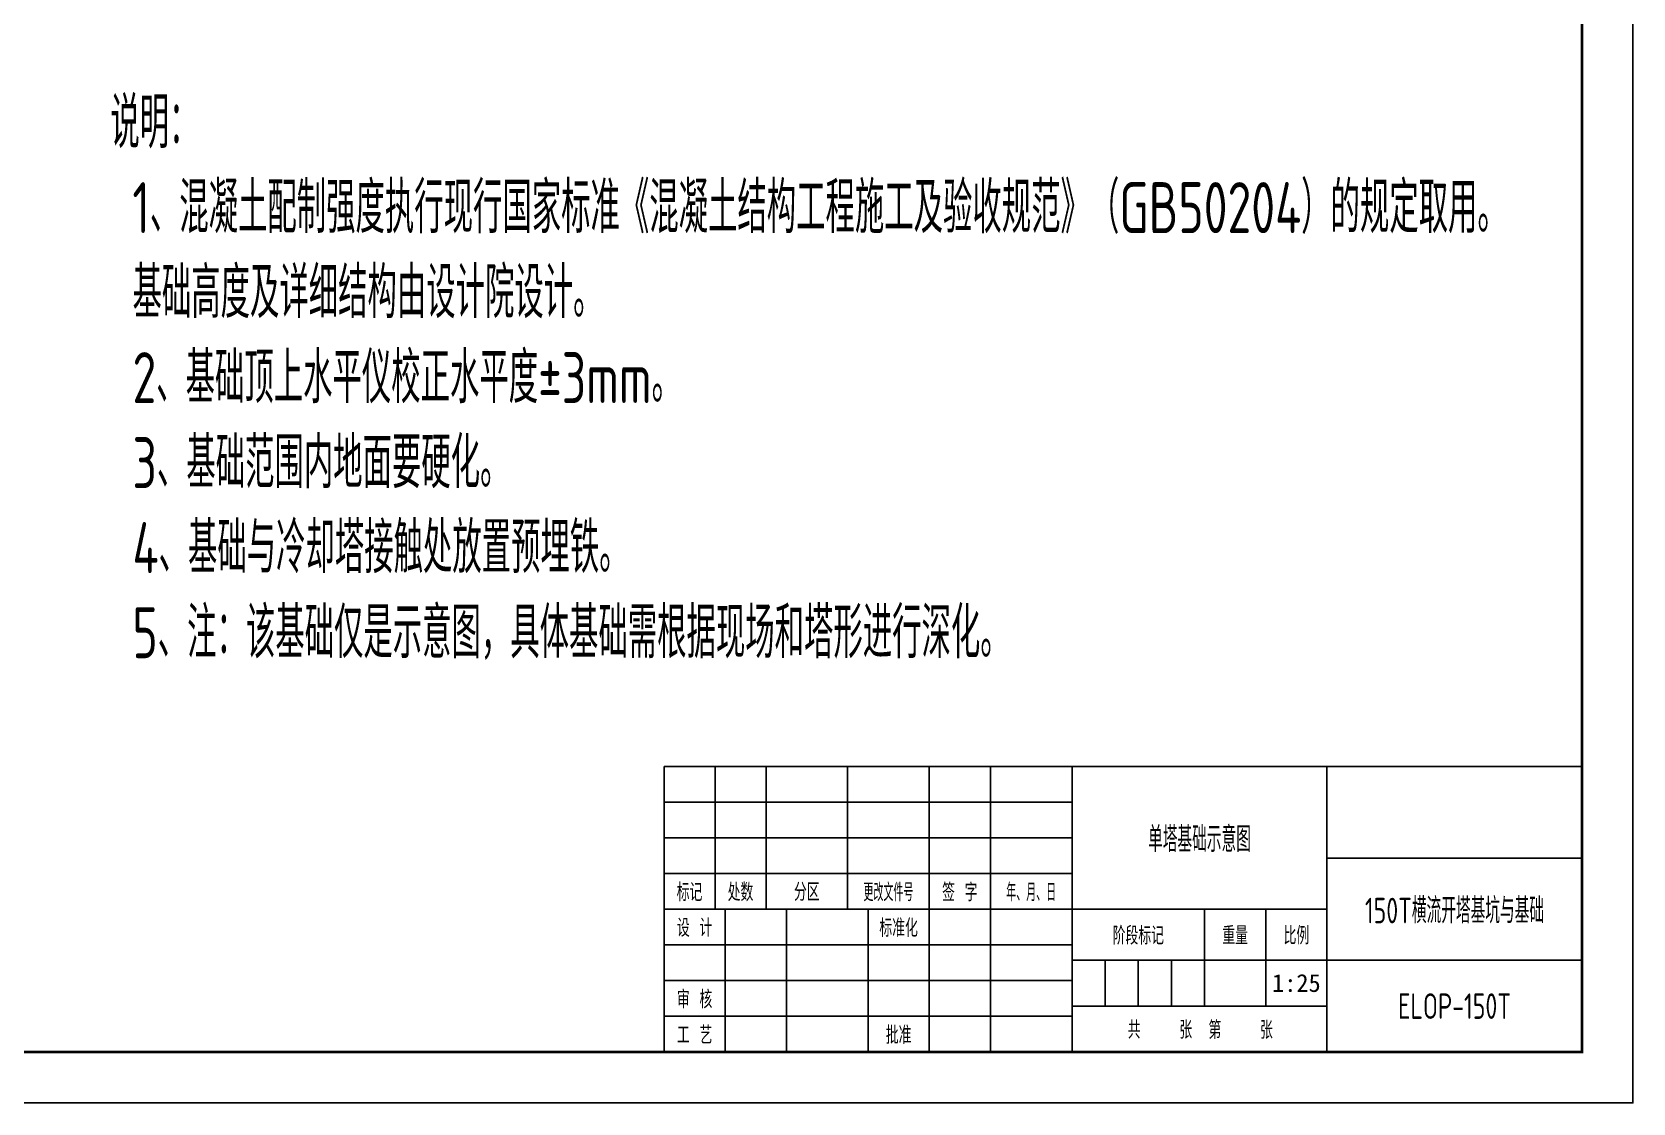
# Model space of a CAD drawing. Header units: millimetres. Extents: x 30580 to 65675, y -20119 to -7519.
# Drawn here: x 57827 to 65675, y -20119 to -14869 of the extents above; entities that cross this region are included whole.
import ezdxf
from ezdxf.enums import TextEntityAlignment as Align

# ---------------------------------------------------------------- set-up
doc = ezdxf.new("R2010")
doc.units = ezdxf.units.MM
for name, color, linetype in [('00', 7, 'Continuous'), ('1', 1, 'Continuous'), ('border', 7, 'Continuous'), ('text', 7, 'Continuous')]:
    doc.layers.add(name, color=color, linetype=linetype)
doc.layers.add('01', color=7, linetype='Continuous', lineweight=30)
doc.styles.add('YKYHZ', font='gbenor.shx', dxfattribs={"bigfont": 'gbcbig.shx'})
doc.styles.add('陈杰（2）', font='gbenor.shx', dxfattribs={"width": 0.8, "bigfont": 'gbcbig.shx'})

# ---------------------------------------------------------------- blocks, each defined once
blk = doc.blocks.new('*U603')
at = {"layer": '00', "color": 7, "linetype": 'Continuous', "ltscale": 150}
for p, q in [((14600, 1650), (10100, 1650)), ((10100, 250), (10100, 1650)), ((10350, 950), (10350, 1650)), ((10600, 950), (10600, 1650)), ((11000, 950), (11000, 1650)), ((11400, 250), (11400, 1650)), ((11700, 250), (11700, 1650)), ((12100, 250), (12100, 1650)), ((13350, 250), (13350, 1650)), ((14600, 250), (14600, 1650)), ((13350, 1200), (14600, 1200)), ((10100, 1125), (12100, 1125)), ((10100, 950), (13350, 950)), ((10400, 250), (10400, 950)), ((10700, 250), (10700, 950)), ((11100, 250), (11100, 950)), ((12750, 475), (12750, 950)), ((13050, 475), (13050, 950)), ((10100, 775), (12100, 775)), ((12100, 700), (14600, 700)), ((12100, 475), (13350, 475)), ((10100, 250), (14600, 250))]:
    blk.add_line(p, q, dxfattribs=at)
at = {"layer": '1', "color": 1, "linetype": 'Continuous', "ltscale": 150}
for p, q in [((10100, 1475), (12100, 1475)), ((10100, 1300), (12100, 1300)), ((12262.5, 475), (12262.5, 700)), ((12425, 475), (12425, 700)), ((12587.5, 475), (12587.5, 700)), ((10100, 600), (12100, 600)), ((10100, 425), (12100, 425))]:
    blk.add_line(p, q, dxfattribs=at)
at = {"layer": 'border', "color": 1, "linetype": 'Continuous', "ltscale": 150}
blk.add_lwpolyline([(0, 0), (14850, 0), (14850, 10500), (0, 10500)], close=True, dxfattribs=at)
at = {"layer": 'border', "color": 7, "linetype": 'Continuous', "ltscale": 150, "const_width": 12.5}
blk.add_lwpolyline([(625, 250), (14600, 250), (14600, 10250), (625, 10250)], close=True, dxfattribs=at)
at = {"layer": 'text', "color": 7, "linetype": 'Continuous', "ltscale": 150, "style": 'YKYHZ'}
for s, p in [('标记', (10225, 1037.5)), ('处数', (10475, 1037.5)), ('分区', (10800, 1037.5)), ('签 字', (11550, 1037.5)), ('设 计', (10250, 862.5)), ('标准化', (11250, 862.5)), ('阶段标记', (12425, 825)), ('重量', (12900, 825)), ('比例', (13200, 825)), ('审 核', (10250, 512.5)), ('共    张', (12531.4, 362.5)), ('第    张', (12926.9, 362.1)), ('工 艺', (10250, 337.5)), ('批准', (11250, 337.5))]:
    blk.add_text(s, height=87.5, dxfattribs=at).set_placement(p, align=Align.MIDDLE)
for s, width, p in [('更改文件号', 0.745517, (11200, 1037.5)), ('年、月、日', 0.775388, (11900, 1037.5))]:
    blk.add_text(s, height=87.5, dxfattribs=dict(at, width=width)).set_placement(p, align=Align.MIDDLE)

msp = doc.modelspace()

# ---------------------------------------------------------------- block references
at = {"layer": 'border', "linetype": 'Continuous', "ltscale": 150}
msp.add_blockref('*U603', (50825.076, -20118.698), dxfattribs=at)

# ---------------------------------------------------------------- texts
at = {"layer": '01', "lineweight": 15, "ltscale": 250, "insert": (58210.999, -15187.723), "char_height": 250, "attachment_point": 1, "style": '陈杰（2）'}
msp.add_mtext_dynamic_manual_height_columns('{\\C0;说明：\\P 1、混凝土配制强度执行现行国家标准《混凝土结构工程施工及验收规范》（GB50204）的规定取用。\\P 基础高度及}详细结构由设计院设计。{\\C0;\\P 2、基础顶上水平仪校正水平度%%P3mm。\\P 3、基础范围内地面要硬化。\\P 4、基础与冷却塔接触处放置预埋铁。\\P 5、注：该基础仅是示意图，具体基础需根据现场和塔形进行深化。         }', width=11280.06224, gutter_width=1250, heights=[0], dxfattribs=at)
at = {"layer": 'border', "color": 0, "ltscale": 125, "style": '陈杰（2）', "width": 0.8}
for s, p in [('单塔基础示意图', (63550.076, -18818.698)), ('150T横流开塔基坑与基础', (64800.076, -19168.698)), ('ELOP-150T', (64800.076, -19643.698))]:
    msp.add_text(s, height=125, dxfattribs=at).set_placement(p, align=Align.MIDDLE)
at = {"layer": 'border', "color": 0, "ltscale": 125}
msp.add_text('1:25', height=87.5, dxfattribs=at).set_placement((64025.076, -19531.198), align=Align.MIDDLE)

doc.saveas('drawing.dxf')
